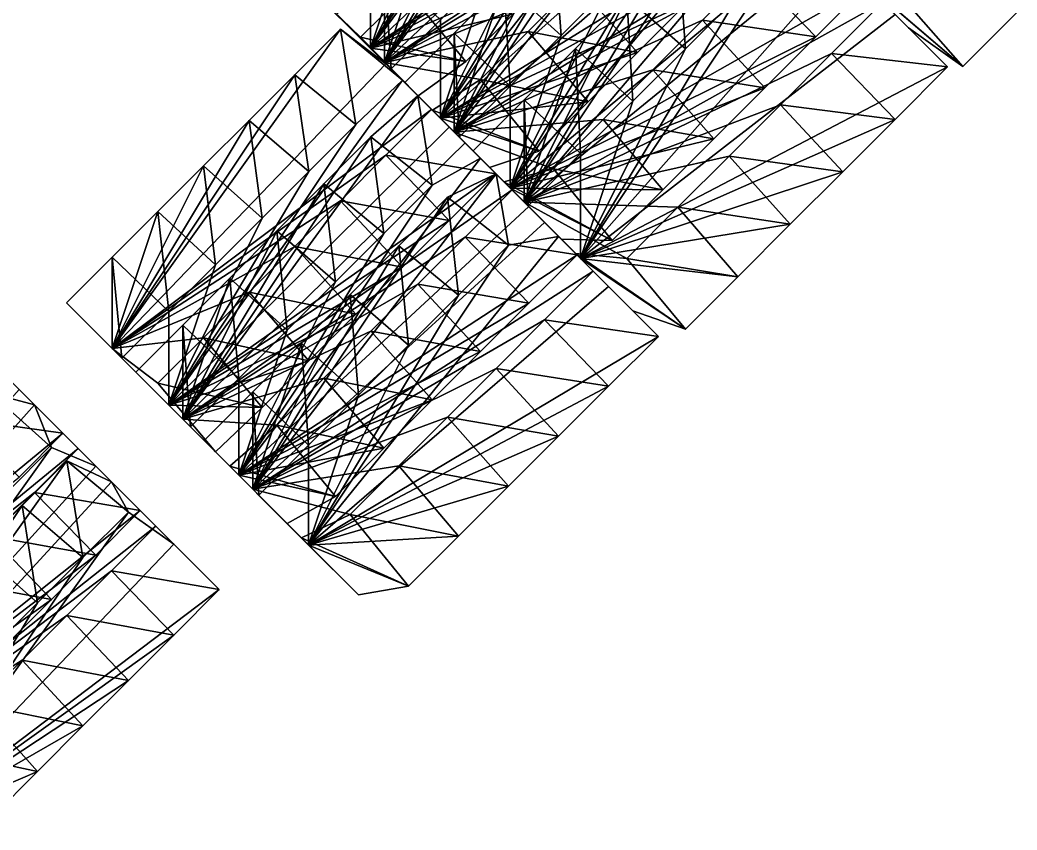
# Model space of a CAD drawing. Header units: metres. Extents: x 20449 to 20713, y 50397 to 50578.
# Drawn here: x 20596.3 to 20659.5, y 50428.1 to 50479.4 of the extents above; entities that cross this region are included whole.
import ezdxf

# ---------------------------------------------------------------- set-up
doc = ezdxf.new("R2010")
doc.units = ezdxf.units.M

msp = doc.modelspace()

# ---------------------------------------------------------------- linework, layer by layer
at = {"layer": 'ST_500_10'}
for points in [[(20611.084, 50449.727, 520), (20623.401, 50468.203, 520), (20626.481, 50469.686, 520)], [(20611.084, 50449.727, 520), (20626.481, 50469.686, 520), (20629.56, 50466.606, 520)], [(20627.275, 50465.17, 500), (20626.481, 50469.686, 520), (20623.401, 50468.203, 520)], [(20627.275, 50465.17, 500), (20630.438, 50465.728, 500), (20626.481, 50469.686, 520)], [(20630.438, 50465.728, 500), (20629.56, 50466.606, 520), (20626.481, 50469.686, 520)], [(20611.084, 50449.727, 520), (20620.322, 50465.124, 520), (20623.401, 50468.203, 520)], [(20624.111, 50462.007, 500), (20623.401, 50468.203, 520), (20620.322, 50465.124, 520)], [(20624.111, 50462.007, 500), (20627.275, 50465.17, 500), (20623.401, 50468.203, 520)], [(20611.084, 50449.727, 520), (20629.56, 50466.606, 520), (20632.639, 50463.527, 520)], [(20630.438, 50465.728, 500), (20633.601, 50462.565, 500), (20629.56, 50466.606, 520)], [(20633.601, 50462.565, 500), (20632.639, 50463.527, 520), (20629.56, 50466.606, 520)], [(20611.084, 50449.727, 520), (20617.243, 50462.045, 520), (20620.322, 50465.124, 520)], [(20614.621, 50446.19, 500), (20630.438, 50465.728, 500), (20627.275, 50465.17, 500)], [(20614.621, 50446.19, 500), (20633.601, 50462.565, 500), (20630.438, 50465.728, 500)], [(20614.621, 50446.19, 500), (20627.275, 50465.17, 500), (20624.111, 50462.007, 500)], [(20620.948, 50458.843, 500), (20620.322, 50465.124, 520), (20617.243, 50462.045, 520)], [(20620.948, 50458.843, 500), (20624.111, 50462.007, 500), (20620.322, 50465.124, 520)], [(20611.084, 50449.727, 520), (20632.639, 50463.527, 520), (20629.56, 50460.448, 520)], [(20636.765, 50459.402, 500), (20629.56, 50460.448, 520), (20632.639, 50463.527, 520)], [(20633.601, 50462.565, 500), (20636.765, 50459.402, 500), (20632.639, 50463.527, 520)], [(20611.084, 50449.727, 520), (20614.163, 50458.965, 520), (20617.243, 50462.045, 520)], [(20617.785, 50455.68, 500), (20617.243, 50462.045, 520), (20614.163, 50458.965, 520)], [(20614.621, 50446.19, 500), (20636.765, 50459.402, 500), (20633.601, 50462.565, 500)], [(20614.621, 50446.19, 500), (20624.111, 50462.007, 500), (20620.948, 50458.843, 500)], [(20617.785, 50455.68, 500), (20620.948, 50458.843, 500), (20617.243, 50462.045, 520)], [(20611.084, 50449.727, 520), (20629.56, 50460.448, 520), (20626.481, 50457.368, 520)], [(20633.601, 50456.238, 500), (20626.481, 50457.368, 520), (20629.56, 50460.448, 520)], [(20636.765, 50459.402, 500), (20633.601, 50456.238, 500), (20629.56, 50460.448, 520)], [(20614.621, 50452.517, 500), (20614.163, 50458.965, 520), (20611.084, 50455.886, 520)], [(20611.084, 50449.727, 520), (20611.084, 50455.886, 520), (20614.163, 50458.965, 520)], [(20614.621, 50452.517, 500), (20617.785, 50455.68, 500), (20614.163, 50458.965, 520)], [(20614.621, 50446.19, 500), (20633.601, 50456.238, 500), (20636.765, 50459.402, 500)], [(20614.621, 50446.19, 500), (20620.948, 50458.843, 500), (20617.785, 50455.68, 500)], [(20611.084, 50449.727, 520), (20626.481, 50457.368, 520), (20623.401, 50454.289, 520)], [(20630.438, 50453.075, 500), (20623.401, 50454.289, 520), (20626.481, 50457.368, 520)], [(20633.601, 50456.238, 500), (20630.438, 50453.075, 500), (20626.481, 50457.368, 520)], [(20611.458, 50449.353, 500), (20611.084, 50455.886, 520), (20608.005, 50452.807, 520)], [(20611.084, 50449.727, 520), (20608.005, 50452.807, 520), (20611.084, 50455.886, 520)], [(20611.458, 50449.353, 500), (20614.621, 50452.517, 500), (20611.084, 50455.886, 520)], [(20614.621, 50446.19, 500), (20630.438, 50453.075, 500), (20633.601, 50456.238, 500)], [(20614.621, 50446.19, 500), (20617.785, 50455.68, 500), (20614.621, 50452.517, 500)], [(20611.084, 50449.727, 520), (20623.401, 50454.289, 520), (20620.322, 50451.21, 520)], [(20627.275, 50449.912, 500), (20620.322, 50451.21, 520), (20623.401, 50454.289, 520)], [(20630.438, 50453.075, 500), (20627.275, 50449.912, 500), (20623.401, 50454.289, 520)], [(20614.621, 50446.19, 500), (20611.458, 50449.353, 500), (20608.005, 50452.807, 520)], [(20614.621, 50446.19, 500), (20608.005, 50452.807, 520), (20611.084, 50449.727, 520)], [(20614.621, 50446.19, 500), (20614.621, 50452.517, 500), (20611.458, 50449.353, 500)], [(20614.621, 50446.19, 500), (20627.275, 50449.912, 500), (20630.438, 50453.075, 500)], [(20611.084, 50449.727, 520), (20620.322, 50451.21, 520), (20617.243, 50448.13, 520)], [(20624.111, 50446.748, 500), (20617.243, 50448.13, 520), (20620.322, 50451.21, 520)], [(20627.275, 50449.912, 500), (20624.111, 50446.748, 500), (20620.322, 50451.21, 520)], [(20617.785, 50443.027, 500), (20614.621, 50446.19, 500), (20611.084, 50449.727, 520)], [(20617.785, 50443.027, 500), (20611.084, 50449.727, 520), (20614.163, 50446.648, 520)], [(20617.243, 50448.13, 520), (20614.163, 50446.648, 520), (20611.084, 50449.727, 520)], [(20614.621, 50446.19, 500), (20624.111, 50446.748, 500), (20627.275, 50449.912, 500)], [(20620.948, 50443.585, 500), (20614.163, 50446.648, 520), (20617.243, 50448.13, 520)], [(20624.111, 50446.748, 500), (20620.948, 50443.585, 500), (20617.243, 50448.13, 520)], [(20620.948, 50443.585, 500), (20617.785, 50443.027, 500), (20614.163, 50446.648, 520)], [(20614.621, 50446.19, 500), (20620.948, 50443.585, 500), (20624.111, 50446.748, 500)], [(20620.948, 50443.585, 500), (20614.621, 50446.19, 500), (20617.785, 50443.027, 500)]]:
    msp.add_3dface(points, dxfattribs=at)
at = {"layer": 'ST_500_11'}
for points in [[(20628.269, 50467.897, 520), (20638, 50484.114, 520), (20641.243, 50487.358, 520)], [(20628.269, 50467.897, 520), (20641.243, 50487.358, 520), (20644.487, 50487.035, 520)], [(20628.269, 50467.897, 520), (20644.487, 50487.035, 520), (20647.73, 50483.792, 520)], [(20628.269, 50467.897, 520), (20634.756, 50480.871, 520), (20638, 50484.114, 520)], [(20631.831, 50464.335, 500), (20645.108, 50484.251, 500), (20641.789, 50480.932, 500)], [(20631.831, 50464.335, 500), (20648.428, 50483.094, 500), (20645.108, 50484.251, 500)], [(20638.47, 50477.612, 500), (20638, 50484.114, 520), (20634.756, 50480.871, 520)], [(20638.47, 50477.612, 500), (20641.789, 50480.932, 500), (20638, 50484.114, 520)], [(20628.269, 50467.897, 520), (20647.73, 50483.792, 520), (20650.973, 50480.548, 520)], [(20631.831, 50464.335, 500), (20651.747, 50479.775, 500), (20648.428, 50483.094, 500)], [(20631.831, 50464.335, 500), (20641.789, 50480.932, 500), (20638.47, 50477.612, 500)], [(20628.269, 50467.897, 520), (20631.513, 50477.627, 520), (20634.756, 50480.871, 520)], [(20628.269, 50467.897, 520), (20650.973, 50480.548, 520), (20647.73, 50477.305, 520)], [(20635.151, 50474.293, 500), (20634.756, 50480.871, 520), (20631.513, 50477.627, 520)], [(20635.151, 50474.293, 500), (20638.47, 50477.612, 500), (20634.756, 50480.871, 520)], [(20655.066, 50476.456, 500), (20647.73, 50477.305, 520), (20650.973, 50480.548, 520)], [(20651.747, 50479.775, 500), (20655.066, 50476.456, 500), (20650.973, 50480.548, 520)], [(20631.831, 50464.335, 500), (20655.066, 50476.456, 500), (20651.747, 50479.775, 500)], [(20631.831, 50470.974, 500), (20631.513, 50477.627, 520), (20628.269, 50474.384, 520)], [(20628.269, 50467.897, 520), (20628.269, 50474.384, 520), (20631.513, 50477.627, 520)], [(20628.269, 50467.897, 520), (20647.73, 50477.305, 520), (20644.487, 50474.062, 520)], [(20631.831, 50470.974, 500), (20635.151, 50474.293, 500), (20631.513, 50477.627, 520)], [(20631.831, 50464.335, 500), (20638.47, 50477.612, 500), (20635.151, 50474.293, 500)], [(20651.747, 50473.137, 500), (20644.487, 50474.062, 520), (20647.73, 50477.305, 520)], [(20655.066, 50476.456, 500), (20651.747, 50473.137, 500), (20647.73, 50477.305, 520)], [(20631.831, 50464.335, 500), (20651.747, 50473.137, 500), (20655.066, 50476.456, 500)], [(20628.512, 50467.655, 500), (20628.269, 50474.384, 520), (20625.026, 50471.141, 520)], [(20628.269, 50467.897, 520), (20625.026, 50471.141, 520), (20628.269, 50474.384, 520)], [(20628.512, 50467.655, 500), (20631.831, 50470.974, 500), (20628.269, 50474.384, 520)], [(20628.269, 50467.897, 520), (20644.487, 50474.062, 520), (20641.243, 50470.818, 520)], [(20631.831, 50464.335, 500), (20635.151, 50474.293, 500), (20631.831, 50470.974, 500)], [(20648.428, 50469.817, 500), (20641.243, 50470.818, 520), (20644.487, 50474.062, 520)], [(20651.747, 50473.137, 500), (20648.428, 50469.817, 500), (20644.487, 50474.062, 520)], [(20631.831, 50464.335, 500), (20648.428, 50469.817, 500), (20651.747, 50473.137, 500)], [(20631.831, 50464.335, 500), (20628.512, 50467.655, 500), (20625.026, 50471.141, 520)], [(20631.831, 50464.335, 500), (20625.026, 50471.141, 520), (20628.269, 50467.897, 520)], [(20628.269, 50467.897, 520), (20641.243, 50470.818, 520), (20638, 50467.575, 520)], [(20631.831, 50464.335, 500), (20631.831, 50470.974, 500), (20628.512, 50467.655, 500)], [(20645.108, 50466.498, 500), (20638, 50467.575, 520), (20641.243, 50470.818, 520)], [(20648.428, 50469.817, 500), (20645.108, 50466.498, 500), (20641.243, 50470.818, 520)], [(20631.831, 50464.335, 500), (20645.108, 50466.498, 500), (20648.428, 50469.817, 500)], [(20635.151, 50461.016, 500), (20631.831, 50464.335, 500), (20628.269, 50467.897, 520)], [(20635.151, 50461.016, 500), (20628.269, 50467.897, 520), (20631.513, 50464.654, 520)], [(20628.269, 50467.897, 520), (20638, 50467.575, 520), (20634.756, 50464.331, 520)], [(20634.756, 50464.331, 520), (20631.513, 50464.654, 520), (20628.269, 50467.897, 520)], [(20641.789, 50463.179, 500), (20634.756, 50464.331, 520), (20638, 50467.575, 520)], [(20645.108, 50466.498, 500), (20641.789, 50463.179, 500), (20638, 50467.575, 520)], [(20631.831, 50464.335, 500), (20641.789, 50463.179, 500), (20645.108, 50466.498, 500)], [(20638.47, 50459.859, 500), (20635.151, 50461.016, 500), (20631.513, 50464.654, 520)], [(20638.47, 50459.859, 500), (20631.513, 50464.654, 520), (20634.756, 50464.331, 520)], [(20631.831, 50464.335, 500), (20638.47, 50459.859, 500), (20641.789, 50463.179, 500)], [(20638.47, 50459.859, 500), (20631.831, 50464.335, 500), (20635.151, 50461.016, 500)], [(20641.789, 50463.179, 500), (20638.47, 50459.859, 500), (20634.756, 50464.331, 520)]]:
    msp.add_3dface(points, dxfattribs=at)
at = {"layer": 'ST_500_12'}
for points in [[(20652.595, 50478.926, 500), (20649.16, 50482.362, 500), (20645.527, 50485.995, 520)], [(20652.595, 50478.926, 500), (20645.527, 50485.995, 520), (20648.911, 50482.611, 520)], [(20656.031, 50476.49, 500), (20652.595, 50478.926, 500), (20648.911, 50482.611, 520)], [(20656.031, 50476.49, 500), (20648.911, 50482.611, 520), (20652.294, 50480.749, 520)], [(20649.16, 50482.362, 500), (20656.031, 50476.49, 500), (20659.467, 50479.925, 500)], [(20656.031, 50476.49, 500), (20649.16, 50482.362, 500), (20652.595, 50478.926, 500)], [(20659.467, 50479.925, 500), (20656.031, 50476.49, 500), (20652.294, 50480.749, 520)]]:
    msp.add_3dface(points, dxfattribs=at)
at = {"layer": 'ST_525_09'}
for points in [[(20585.2, 50431.771, 545), (20596.487, 50448.701, 545), (20599.308, 50451.522, 545)], [(20585.2, 50431.771, 545), (20599.308, 50451.522, 545), (20602.13, 50450.196, 545)], [(20600.331, 50445.404, 525), (20599.308, 50451.522, 545), (20596.487, 50448.701, 545)], [(20600.331, 50445.404, 525), (20603.207, 50448.281, 525), (20599.308, 50451.522, 545)], [(20603.207, 50448.281, 525), (20602.13, 50450.196, 545), (20599.308, 50451.522, 545)], [(20585.2, 50431.771, 545), (20602.13, 50450.196, 545), (20604.952, 50447.374, 545)], [(20603.207, 50448.281, 525), (20606.084, 50446.242, 525), (20602.13, 50450.196, 545)], [(20606.084, 50446.242, 525), (20604.952, 50447.374, 545), (20602.13, 50450.196, 545)], [(20585.2, 50431.771, 545), (20593.665, 50445.879, 545), (20596.487, 50448.701, 545)], [(20597.454, 50442.528, 525), (20596.487, 50448.701, 545), (20593.665, 50445.879, 545)], [(20597.454, 50442.528, 525), (20600.331, 50445.404, 525), (20596.487, 50448.701, 545)], [(20588.825, 50428.146, 525), (20603.207, 50448.281, 525), (20600.331, 50445.404, 525)], [(20588.825, 50428.146, 525), (20606.084, 50446.242, 525), (20603.207, 50448.281, 525)], [(20585.2, 50431.771, 545), (20604.952, 50447.374, 545), (20602.13, 50444.553, 545)], [(20608.96, 50443.366, 525), (20602.13, 50444.553, 545), (20604.952, 50447.374, 545)], [(20606.084, 50446.242, 525), (20608.96, 50443.366, 525), (20604.952, 50447.374, 545)], [(20588.825, 50428.146, 525), (20608.96, 50443.366, 525), (20606.084, 50446.242, 525)], [(20594.578, 50439.651, 525), (20597.454, 50442.528, 525), (20593.665, 50445.879, 545)], [(20588.825, 50428.146, 525), (20600.331, 50445.404, 525), (20597.454, 50442.528, 525)], [(20585.2, 50431.771, 545), (20602.13, 50444.553, 545), (20599.308, 50441.731, 545)], [(20606.084, 50440.489, 525), (20599.308, 50441.731, 545), (20602.13, 50444.553, 545)], [(20608.96, 50443.366, 525), (20606.084, 50440.489, 525), (20602.13, 50444.553, 545)], [(20588.825, 50428.146, 525), (20606.084, 50440.489, 525), (20608.96, 50443.366, 525)], [(20588.825, 50428.146, 525), (20597.454, 50442.528, 525), (20594.578, 50439.651, 525)], [(20585.2, 50431.771, 545), (20599.308, 50441.731, 545), (20596.487, 50438.909, 545)], [(20603.207, 50437.613, 525), (20596.487, 50438.909, 545), (20599.308, 50441.731, 545)], [(20606.084, 50440.489, 525), (20603.207, 50437.613, 525), (20599.308, 50441.731, 545)], [(20588.825, 50428.146, 525), (20603.207, 50437.613, 525), (20606.084, 50440.489, 525)], [(20585.2, 50431.771, 545), (20596.487, 50438.909, 545), (20593.665, 50436.087, 545)], [(20600.331, 50434.736, 525), (20593.665, 50436.087, 545), (20596.487, 50438.909, 545)], [(20603.207, 50437.613, 525), (20600.331, 50434.736, 525), (20596.487, 50438.909, 545)], [(20588.825, 50428.146, 525), (20600.331, 50434.736, 525), (20603.207, 50437.613, 525)], [(20597.454, 50431.86, 525), (20590.843, 50433.266, 545), (20593.665, 50436.087, 545)], [(20600.331, 50434.736, 525), (20597.454, 50431.86, 525), (20593.665, 50436.087, 545)], [(20588.825, 50428.146, 525), (20597.454, 50431.86, 525), (20600.331, 50434.736, 525)], [(20597.454, 50431.86, 525), (20594.578, 50428.983, 525), (20590.843, 50433.266, 545)], [(20588.825, 50428.146, 525), (20594.578, 50428.983, 525), (20597.454, 50431.86, 525)]]:
    msp.add_3dface(points, dxfattribs=at)
at = {"layer": 'ST_525_10'}
for points in [[(20606.651, 50454.16, 545), (20618.563, 50472.03, 545), (20621.542, 50474.625, 545)], [(20606.651, 50454.16, 545), (20621.542, 50474.625, 545), (20624.52, 50471.647, 545)], [(20622.433, 50468.963, 525), (20621.542, 50474.625, 545), (20618.563, 50472.03, 545)], [(20622.433, 50468.963, 525), (20625.492, 50470.675, 525), (20621.542, 50474.625, 545)], [(20625.492, 50470.675, 525), (20624.52, 50471.647, 545), (20621.542, 50474.625, 545)], [(20606.651, 50454.16, 545), (20615.585, 50469.052, 545), (20618.563, 50472.03, 545)], [(20606.651, 50454.16, 545), (20624.52, 50471.647, 545), (20627.498, 50468.668, 545)], [(20619.375, 50465.905, 525), (20618.563, 50472.03, 545), (20615.585, 50469.052, 545)], [(20619.375, 50465.905, 525), (20622.433, 50468.963, 525), (20618.563, 50472.03, 545)], [(20625.492, 50470.675, 525), (20628.55, 50467.616, 525), (20624.52, 50471.647, 545)], [(20628.55, 50467.616, 525), (20627.498, 50468.668, 545), (20624.52, 50471.647, 545)], [(20610.199, 50450.612, 525), (20625.492, 50470.675, 525), (20622.433, 50468.963, 525)], [(20610.199, 50450.612, 525), (20628.55, 50467.616, 525), (20625.492, 50470.675, 525)], [(20606.651, 50454.16, 545), (20612.607, 50466.073, 545), (20615.585, 50469.052, 545)], [(20610.199, 50450.612, 525), (20622.433, 50468.963, 525), (20619.375, 50465.905, 525)], [(20616.316, 50462.846, 525), (20615.585, 50469.052, 545), (20612.607, 50466.073, 545)], [(20616.316, 50462.846, 525), (20619.375, 50465.905, 525), (20615.585, 50469.052, 545)], [(20606.651, 50454.16, 545), (20627.498, 50468.668, 545), (20624.52, 50465.69, 545)], [(20631.609, 50464.558, 525), (20624.52, 50465.69, 545), (20627.498, 50468.668, 545)], [(20628.55, 50467.616, 525), (20631.609, 50464.558, 525), (20627.498, 50468.668, 545)], [(20610.199, 50450.612, 525), (20631.609, 50464.558, 525), (20628.55, 50467.616, 525)], [(20606.651, 50454.16, 545), (20609.629, 50463.095, 545), (20612.607, 50466.073, 545)], [(20613.258, 50459.788, 525), (20612.607, 50466.073, 545), (20609.629, 50463.095, 545)], [(20610.199, 50450.612, 525), (20619.375, 50465.905, 525), (20616.316, 50462.846, 525)], [(20613.258, 50459.788, 525), (20616.316, 50462.846, 525), (20612.607, 50466.073, 545)], [(20606.651, 50454.16, 545), (20624.52, 50465.69, 545), (20621.542, 50462.712, 545)], [(20628.55, 50461.499, 525), (20621.542, 50462.712, 545), (20624.52, 50465.69, 545)], [(20631.609, 50464.558, 525), (20628.55, 50461.499, 525), (20624.52, 50465.69, 545)], [(20610.199, 50450.612, 525), (20628.55, 50461.499, 525), (20631.609, 50464.558, 525)], [(20610.199, 50456.729, 525), (20609.629, 50463.095, 545), (20606.651, 50460.117, 545)], [(20606.651, 50454.16, 545), (20606.651, 50460.117, 545), (20609.629, 50463.095, 545)], [(20606.651, 50454.16, 545), (20621.542, 50462.712, 545), (20618.563, 50459.734, 545)], [(20610.199, 50456.729, 525), (20613.258, 50459.788, 525), (20609.629, 50463.095, 545)], [(20610.199, 50450.612, 525), (20616.316, 50462.846, 525), (20613.258, 50459.788, 525)], [(20625.492, 50458.441, 525), (20618.563, 50459.734, 545), (20621.542, 50462.712, 545)], [(20628.55, 50461.499, 525), (20625.492, 50458.441, 525), (20621.542, 50462.712, 545)], [(20610.199, 50450.612, 525), (20625.492, 50458.441, 525), (20628.55, 50461.499, 525)], [(20607.14, 50453.671, 525), (20606.651, 50460.117, 545), (20603.672, 50457.139, 545)], [(20606.651, 50454.16, 545), (20603.672, 50457.139, 545), (20606.651, 50460.117, 545)], [(20607.14, 50453.671, 525), (20610.199, 50456.729, 525), (20606.651, 50460.117, 545)], [(20606.651, 50454.16, 545), (20618.563, 50459.734, 545), (20615.585, 50456.756, 545)], [(20610.199, 50450.612, 525), (20613.258, 50459.788, 525), (20610.199, 50456.729, 525)], [(20622.433, 50455.382, 525), (20615.585, 50456.756, 545), (20618.563, 50459.734, 545)], [(20625.492, 50458.441, 525), (20622.433, 50455.382, 525), (20618.563, 50459.734, 545)], [(20610.199, 50450.612, 525), (20622.433, 50455.382, 525), (20625.492, 50458.441, 525)], [(20610.199, 50450.612, 525), (20607.14, 50453.671, 525), (20603.672, 50457.139, 545)], [(20610.199, 50450.612, 525), (20603.672, 50457.139, 545), (20606.651, 50454.16, 545)], [(20606.651, 50454.16, 545), (20615.585, 50456.756, 545), (20612.607, 50453.777, 545)], [(20610.199, 50450.612, 525), (20610.199, 50456.729, 525), (20607.14, 50453.671, 525)], [(20619.375, 50452.323, 525), (20612.607, 50453.777, 545), (20615.585, 50456.756, 545)], [(20622.433, 50455.382, 525), (20619.375, 50452.323, 525), (20615.585, 50456.756, 545)], [(20610.199, 50450.612, 525), (20619.375, 50452.323, 525), (20622.433, 50455.382, 525)], [(20613.258, 50447.554, 525), (20610.199, 50450.612, 525), (20606.651, 50454.16, 545)], [(20613.258, 50447.554, 525), (20606.651, 50454.16, 545), (20609.629, 50451.182, 545)], [(20612.607, 50453.777, 545), (20609.629, 50451.182, 545), (20606.651, 50454.16, 545)], [(20616.316, 50449.265, 525), (20609.629, 50451.182, 545), (20612.607, 50453.777, 545)], [(20619.375, 50452.323, 525), (20616.316, 50449.265, 525), (20612.607, 50453.777, 545)], [(20610.199, 50450.612, 525), (20616.316, 50449.265, 525), (20619.375, 50452.323, 525)], [(20616.316, 50449.265, 525), (20613.258, 50447.554, 525), (20609.629, 50451.182, 545)], [(20616.316, 50449.265, 525), (20610.199, 50450.612, 525), (20613.258, 50447.554, 525)]]:
    msp.add_3dface(points, dxfattribs=at)
at = {"layer": 'ST_525_11'}
for points in [[(20623.842, 50472.325, 545), (20636.403, 50491.167, 545), (20639.544, 50491.978, 545)], [(20623.842, 50472.325, 545), (20639.544, 50491.978, 545), (20642.684, 50488.838, 545)], [(20623.842, 50472.325, 545), (20633.263, 50488.026, 545), (20636.403, 50491.167, 545)], [(20623.842, 50472.325, 545), (20642.684, 50488.838, 545), (20645.824, 50485.698, 545)], [(20623.842, 50472.325, 545), (20630.123, 50484.886, 545), (20633.263, 50488.026, 545)], [(20627.382, 50468.784, 525), (20640.276, 50488.124, 525), (20637.052, 50484.901, 525)], [(20627.382, 50468.784, 525), (20643.499, 50488.023, 525), (20640.276, 50488.124, 525)], [(20627.382, 50468.784, 525), (20646.722, 50484.8, 525), (20643.499, 50488.023, 525)], [(20623.842, 50472.325, 545), (20645.824, 50485.698, 545), (20642.684, 50482.557, 545)], [(20623.842, 50472.325, 545), (20626.982, 50481.746, 545), (20630.123, 50484.886, 545)], [(20630.606, 50478.454, 525), (20630.123, 50484.886, 545), (20626.982, 50481.746, 545)], [(20627.382, 50468.784, 525), (20637.052, 50484.901, 525), (20633.829, 50481.677, 525)], [(20627.382, 50468.784, 525), (20649.946, 50481.576, 525), (20646.722, 50484.8, 525)], [(20630.606, 50478.454, 525), (20633.829, 50481.677, 525), (20630.123, 50484.886, 545)], [(20623.842, 50472.325, 545), (20642.684, 50482.557, 545), (20639.544, 50479.417, 545)], [(20646.722, 50478.353, 525), (20639.544, 50479.417, 545), (20642.684, 50482.557, 545)], [(20649.946, 50481.576, 525), (20646.722, 50478.353, 525), (20642.684, 50482.557, 545)], [(20627.382, 50475.231, 525), (20626.982, 50481.746, 545), (20623.842, 50478.605, 545)], [(20623.842, 50472.325, 545), (20623.842, 50478.605, 545), (20626.982, 50481.746, 545)], [(20627.382, 50475.231, 525), (20630.606, 50478.454, 525), (20626.982, 50481.746, 545)], [(20627.382, 50468.784, 525), (20633.829, 50481.677, 525), (20630.606, 50478.454, 525)], [(20627.382, 50468.784, 525), (20646.722, 50478.353, 525), (20649.946, 50481.576, 525)], [(20623.842, 50472.325, 545), (20639.544, 50479.417, 545), (20636.403, 50476.277, 545)], [(20643.499, 50475.13, 525), (20636.403, 50476.277, 545), (20639.544, 50479.417, 545)], [(20646.722, 50478.353, 525), (20643.499, 50475.13, 525), (20639.544, 50479.417, 545)], [(20624.159, 50472.007, 525), (20623.842, 50478.605, 545), (20620.702, 50475.465, 545)], [(20623.842, 50472.325, 545), (20620.702, 50475.465, 545), (20623.842, 50478.605, 545)], [(20624.159, 50472.007, 525), (20627.382, 50475.231, 525), (20623.842, 50478.605, 545)], [(20627.382, 50468.784, 525), (20630.606, 50478.454, 525), (20627.382, 50475.231, 525)], [(20627.382, 50468.784, 525), (20643.499, 50475.13, 525), (20646.722, 50478.353, 525)], [(20623.842, 50472.325, 545), (20636.403, 50476.277, 545), (20633.263, 50473.136, 545)], [(20640.276, 50471.906, 525), (20633.263, 50473.136, 545), (20636.403, 50476.277, 545)], [(20643.499, 50475.13, 525), (20640.276, 50471.906, 525), (20636.403, 50476.277, 545)], [(20627.382, 50468.784, 525), (20624.159, 50472.007, 525), (20620.702, 50475.465, 545)], [(20627.382, 50468.784, 525), (20620.702, 50475.465, 545), (20623.842, 50472.325, 545)], [(20627.382, 50468.784, 525), (20627.382, 50475.231, 525), (20624.159, 50472.007, 525)], [(20627.382, 50468.784, 525), (20640.276, 50471.906, 525), (20643.499, 50475.13, 525)], [(20623.842, 50472.325, 545), (20633.263, 50473.136, 545), (20630.123, 50469.996, 545)], [(20637.052, 50468.683, 525), (20630.123, 50469.996, 545), (20633.263, 50473.136, 545)], [(20640.276, 50471.906, 525), (20637.052, 50468.683, 525), (20633.263, 50473.136, 545)], [(20630.606, 50465.561, 525), (20627.382, 50468.784, 525), (20623.842, 50472.325, 545)], [(20630.606, 50465.561, 525), (20623.842, 50472.325, 545), (20626.982, 50469.184, 545)], [(20630.123, 50469.996, 545), (20626.982, 50469.184, 545), (20623.842, 50472.325, 545)], [(20627.382, 50468.784, 525), (20637.052, 50468.683, 525), (20640.276, 50471.906, 525)], [(20633.829, 50465.46, 525), (20626.982, 50469.184, 545), (20630.123, 50469.996, 545)], [(20637.052, 50468.683, 525), (20633.829, 50465.46, 525), (20630.123, 50469.996, 545)], [(20633.829, 50465.46, 525), (20630.606, 50465.561, 525), (20626.982, 50469.184, 545)], [(20627.382, 50468.784, 525), (20633.829, 50465.46, 525), (20637.052, 50468.683, 525)], [(20633.829, 50465.46, 525), (20627.382, 50468.784, 525), (20630.606, 50465.561, 525)]]:
    msp.add_3dface(points, dxfattribs=at)
at = {"layer": 'ST_550_09'}
for points in [[(20580.6, 50436.37, 570), (20594.48, 50455.802, 570), (20597.256, 50455.07, 570)], [(20595.528, 50449.546, 550), (20598.338, 50452.357, 550), (20594.48, 50455.802, 570)], [(20598.338, 50452.357, 550), (20597.256, 50455.07, 570), (20594.48, 50455.802, 570)], [(20580.6, 50436.37, 570), (20597.256, 50455.07, 570), (20600.032, 50452.294, 570)], [(20598.338, 50452.357, 550), (20601.149, 50451.177, 550), (20597.256, 50455.07, 570)], [(20601.149, 50451.177, 550), (20600.032, 50452.294, 570), (20597.256, 50455.07, 570)], [(20580.6, 50436.37, 570), (20600.032, 50452.294, 570), (20597.256, 50449.518, 570)], [(20584.286, 50432.684, 550), (20598.338, 50452.357, 550), (20595.528, 50449.546, 550)], [(20584.286, 50432.684, 550), (20601.149, 50451.177, 550), (20598.338, 50452.357, 550)], [(20603.959, 50448.367, 550), (20597.256, 50449.518, 570), (20600.032, 50452.294, 570)], [(20601.149, 50451.177, 550), (20603.959, 50448.367, 550), (20600.032, 50452.294, 570)], [(20584.286, 50432.684, 550), (20603.959, 50448.367, 550), (20601.149, 50451.177, 550)], [(20580.6, 50436.37, 570), (20597.256, 50449.518, 570), (20594.48, 50446.742, 570)], [(20601.149, 50445.556, 550), (20594.48, 50446.742, 570), (20597.256, 50449.518, 570)], [(20603.959, 50448.367, 550), (20601.149, 50445.556, 550), (20597.256, 50449.518, 570)], [(20584.286, 50432.684, 550), (20601.149, 50445.556, 550), (20603.959, 50448.367, 550)], [(20598.338, 50442.746, 550), (20591.704, 50443.966, 570), (20594.48, 50446.742, 570)], [(20601.149, 50445.556, 550), (20598.338, 50442.746, 550), (20594.48, 50446.742, 570)], [(20584.286, 50432.684, 550), (20598.338, 50442.746, 550), (20601.149, 50445.556, 550)], [(20598.338, 50442.746, 550), (20595.528, 50439.936, 550), (20591.704, 50443.966, 570)], [(20584.286, 50432.684, 550), (20595.528, 50439.936, 550), (20598.338, 50442.746, 550)]]:
    msp.add_3dface(points, dxfattribs=at)
at = {"layer": 'ST_550_10'}
for points in [[(20602.181, 50458.63, 570), (20613.738, 50475.964, 570), (20616.627, 50478.854, 570)], [(20602.181, 50458.63, 570), (20616.627, 50478.854, 570), (20619.516, 50476.651, 570)], [(20617.597, 50472.806, 550), (20616.627, 50478.854, 570), (20613.738, 50475.964, 570)], [(20617.597, 50472.806, 550), (20620.556, 50475.61, 550), (20616.627, 50478.854, 570)], [(20620.556, 50475.61, 550), (20619.516, 50476.651, 570), (20616.627, 50478.854, 570)], [(20602.181, 50458.63, 570), (20619.516, 50476.651, 570), (20622.405, 50473.762, 570)], [(20620.556, 50475.61, 550), (20623.515, 50472.651, 550), (20619.516, 50476.651, 570)], [(20623.515, 50472.651, 550), (20622.405, 50473.762, 570), (20619.516, 50476.651, 570)], [(20602.181, 50458.63, 570), (20610.849, 50473.075, 570), (20613.738, 50475.964, 570)], [(20614.638, 50469.847, 550), (20613.738, 50475.964, 570), (20610.849, 50473.075, 570)], [(20614.638, 50469.847, 550), (20617.597, 50472.806, 550), (20613.738, 50475.964, 570)], [(20605.76, 50455.051, 550), (20620.556, 50475.61, 550), (20617.597, 50472.806, 550)], [(20605.76, 50455.051, 550), (20623.515, 50472.651, 550), (20620.556, 50475.61, 550)], [(20602.181, 50458.63, 570), (20622.405, 50473.762, 570), (20619.516, 50470.872, 570)], [(20626.475, 50469.692, 550), (20619.516, 50470.872, 570), (20622.405, 50473.762, 570)], [(20623.515, 50472.651, 550), (20626.475, 50469.692, 550), (20622.405, 50473.762, 570)], [(20602.181, 50458.63, 570), (20607.959, 50470.186, 570), (20610.849, 50473.075, 570)], [(20605.76, 50455.051, 550), (20617.597, 50472.806, 550), (20614.638, 50469.847, 550)], [(20611.679, 50466.887, 550), (20610.849, 50473.075, 570), (20607.959, 50470.186, 570)], [(20611.679, 50466.887, 550), (20614.638, 50469.847, 550), (20610.849, 50473.075, 570)], [(20605.76, 50455.051, 550), (20626.475, 50469.692, 550), (20623.515, 50472.651, 550)], [(20602.181, 50458.63, 570), (20619.516, 50470.872, 570), (20616.627, 50467.983, 570)], [(20623.515, 50466.733, 550), (20616.627, 50467.983, 570), (20619.516, 50470.872, 570)], [(20626.475, 50469.692, 550), (20623.515, 50466.733, 550), (20619.516, 50470.872, 570)], [(20602.181, 50458.63, 570), (20605.07, 50467.297, 570), (20607.959, 50470.186, 570)], [(20608.72, 50463.928, 550), (20607.959, 50470.186, 570), (20605.07, 50467.297, 570)], [(20608.72, 50463.928, 550), (20611.679, 50466.887, 550), (20607.959, 50470.186, 570)], [(20605.76, 50455.051, 550), (20614.638, 50469.847, 550), (20611.679, 50466.887, 550)], [(20605.76, 50455.051, 550), (20623.515, 50466.733, 550), (20626.475, 50469.692, 550)], [(20602.181, 50458.63, 570), (20616.627, 50467.983, 570), (20613.738, 50465.094, 570)], [(20620.556, 50463.774, 550), (20613.738, 50465.094, 570), (20616.627, 50467.983, 570)], [(20623.515, 50466.733, 550), (20620.556, 50463.774, 550), (20616.627, 50467.983, 570)], [(20605.76, 50460.969, 550), (20605.07, 50467.297, 570), (20602.181, 50464.408, 570)], [(20602.181, 50458.63, 570), (20602.181, 50464.408, 570), (20605.07, 50467.297, 570)], [(20605.76, 50460.969, 550), (20608.72, 50463.928, 550), (20605.07, 50467.297, 570)], [(20605.76, 50455.051, 550), (20611.679, 50466.887, 550), (20608.72, 50463.928, 550)], [(20605.76, 50455.051, 550), (20620.556, 50463.774, 550), (20623.515, 50466.733, 550)], [(20602.181, 50458.63, 570), (20613.738, 50465.094, 570), (20610.849, 50462.205, 570)], [(20617.597, 50460.814, 550), (20610.849, 50462.205, 570), (20613.738, 50465.094, 570)], [(20620.556, 50463.774, 550), (20617.597, 50460.814, 550), (20613.738, 50465.094, 570)], [(20602.801, 50458.01, 550), (20602.181, 50464.408, 570), (20599.292, 50461.519, 570)], [(20602.181, 50458.63, 570), (20599.292, 50461.519, 570), (20602.181, 50464.408, 570)], [(20602.801, 50458.01, 550), (20605.76, 50460.969, 550), (20602.181, 50464.408, 570)], [(20605.76, 50455.051, 550), (20608.72, 50463.928, 550), (20605.76, 50460.969, 550)], [(20605.76, 50455.051, 550), (20617.597, 50460.814, 550), (20620.556, 50463.774, 550)], [(20602.181, 50458.63, 570), (20610.849, 50462.205, 570), (20607.959, 50459.316, 570)], [(20614.638, 50457.855, 550), (20607.959, 50459.316, 570), (20610.849, 50462.205, 570)], [(20617.597, 50460.814, 550), (20614.638, 50457.855, 550), (20610.849, 50462.205, 570)], [(20605.76, 50455.051, 550), (20602.801, 50458.01, 550), (20599.292, 50461.519, 570)], [(20605.76, 50455.051, 550), (20599.292, 50461.519, 570), (20602.181, 50458.63, 570)], [(20605.76, 50455.051, 550), (20605.76, 50460.969, 550), (20602.801, 50458.01, 550)], [(20605.76, 50455.051, 550), (20614.638, 50457.855, 550), (20617.597, 50460.814, 550)], [(20607.959, 50459.316, 570), (20605.07, 50456.427, 570), (20602.181, 50458.63, 570)], [(20611.679, 50454.896, 550), (20605.07, 50456.427, 570), (20607.959, 50459.316, 570)], [(20614.638, 50457.855, 550), (20611.679, 50454.896, 550), (20607.959, 50459.316, 570)], [(20608.72, 50452.092, 550), (20605.76, 50455.051, 550), (20602.181, 50458.63, 570)], [(20608.72, 50452.092, 550), (20602.181, 50458.63, 570), (20605.07, 50456.427, 570)], [(20605.76, 50455.051, 550), (20611.679, 50454.896, 550), (20614.638, 50457.855, 550)], [(20611.679, 50454.896, 550), (20608.72, 50452.092, 550), (20605.07, 50456.427, 570)], [(20611.679, 50454.896, 550), (20605.76, 50455.051, 550), (20608.72, 50452.092, 550)]]:
    msp.add_3dface(points, dxfattribs=at)
at = {"layer": 'ST_550_11'}
for points in [[(20619.418, 50476.748, 570), (20631.562, 50494.964, 570), (20634.598, 50496.924, 570)], [(20619.418, 50476.748, 570), (20634.598, 50496.924, 570), (20637.634, 50493.888, 570)], [(20619.418, 50476.748, 570), (20628.526, 50491.928, 570), (20631.562, 50494.964, 570)], [(20619.418, 50476.748, 570), (20637.634, 50493.888, 570), (20640.67, 50490.852, 570)], [(20622.958, 50473.209, 550), (20638.554, 50492.968, 550), (20635.435, 50491.925, 550)], [(20622.958, 50473.209, 550), (20641.674, 50489.848, 550), (20638.554, 50492.968, 550)], [(20619.418, 50476.748, 570), (20625.49, 50488.892, 570), (20628.526, 50491.928, 570)], [(20622.958, 50473.209, 550), (20635.435, 50491.925, 550), (20632.316, 50488.805, 550)], [(20619.418, 50476.748, 570), (20640.67, 50490.852, 570), (20637.634, 50487.816, 570)], [(20622.958, 50473.209, 550), (20644.793, 50486.729, 550), (20641.674, 50489.848, 550)], [(20619.418, 50476.748, 570), (20622.454, 50485.856, 570), (20625.49, 50488.892, 570)], [(20622.958, 50473.209, 550), (20632.316, 50488.805, 550), (20629.196, 50485.686, 550)], [(20619.418, 50476.748, 570), (20637.634, 50487.816, 570), (20634.598, 50484.78, 570)], [(20622.958, 50473.209, 550), (20641.674, 50483.61, 550), (20644.793, 50486.729, 550)], [(20619.418, 50476.748, 570), (20619.418, 50482.82, 570), (20622.454, 50485.856, 570)], [(20622.958, 50473.209, 550), (20629.196, 50485.686, 550), (20626.077, 50482.567, 550)], [(20619.418, 50476.748, 570), (20634.598, 50484.78, 570), (20631.562, 50481.744, 570)], [(20622.958, 50473.209, 550), (20638.554, 50480.49, 550), (20641.674, 50483.61, 550)], [(20619.838, 50476.328, 550), (20619.418, 50482.82, 570), (20616.382, 50479.784, 570)], [(20619.418, 50476.748, 570), (20616.382, 50479.784, 570), (20619.418, 50482.82, 570)], [(20619.838, 50476.328, 550), (20622.958, 50479.447, 550), (20619.418, 50482.82, 570)], [(20622.958, 50473.209, 550), (20626.077, 50482.567, 550), (20622.958, 50479.447, 550)], [(20619.418, 50476.748, 570), (20631.562, 50481.744, 570), (20628.526, 50478.708, 570)], [(20635.435, 50477.371, 550), (20628.526, 50478.708, 570), (20631.562, 50481.744, 570)], [(20638.554, 50480.49, 550), (20635.435, 50477.371, 550), (20631.562, 50481.744, 570)], [(20622.958, 50473.209, 550), (20635.435, 50477.371, 550), (20638.554, 50480.49, 550)], [(20622.958, 50473.209, 550), (20619.838, 50476.328, 550), (20616.382, 50479.784, 570)], [(20622.958, 50473.209, 550), (20616.382, 50479.784, 570), (20619.418, 50476.748, 570)], [(20622.958, 50473.209, 550), (20622.958, 50479.447, 550), (20619.838, 50476.328, 550)], [(20619.418, 50476.748, 570), (20628.526, 50478.708, 570), (20625.49, 50475.672, 570)], [(20632.316, 50474.252, 550), (20625.49, 50475.672, 570), (20628.526, 50478.708, 570)], [(20635.435, 50477.371, 550), (20632.316, 50474.252, 550), (20628.526, 50478.708, 570)], [(20622.958, 50473.209, 550), (20632.316, 50474.252, 550), (20635.435, 50477.371, 550)], [(20626.077, 50470.089, 550), (20622.958, 50473.209, 550), (20619.418, 50476.748, 570)], [(20626.077, 50470.089, 550), (20619.418, 50476.748, 570), (20622.454, 50473.712, 570)], [(20625.49, 50475.672, 570), (20622.454, 50473.712, 570), (20619.418, 50476.748, 570)], [(20629.196, 50471.133, 550), (20622.454, 50473.712, 570), (20625.49, 50475.672, 570)], [(20632.316, 50474.252, 550), (20629.196, 50471.133, 550), (20625.49, 50475.672, 570)], [(20622.958, 50473.209, 550), (20629.196, 50471.133, 550), (20632.316, 50474.252, 550)], [(20629.196, 50471.133, 550), (20626.077, 50470.089, 550), (20622.454, 50473.712, 570)], [(20629.196, 50471.133, 550), (20622.958, 50473.209, 550), (20626.077, 50470.089, 550)]]:
    msp.add_3dface(points, dxfattribs=at)
at = {"layer": 'ST_575_09'}
for points in [[(20599.061, 50453.264, 575), (20592.57, 50454.171, 595), (20595.363, 50456.963, 595)], [(20596.291, 50456.035, 575), (20599.061, 50453.264, 575), (20595.363, 50456.963, 595)], [(20579.671, 50437.3, 575), (20599.061, 50453.264, 575), (20596.291, 50456.035, 575)], [(20599.061, 50453.264, 575), (20596.291, 50450.494, 575), (20592.57, 50454.171, 595)], [(20579.671, 50437.3, 575), (20596.291, 50450.494, 575), (20599.061, 50453.264, 575)]]:
    msp.add_3dface(points, dxfattribs=at)
at = {"layer": 'ST_575_11'}
for points in [[(20618.532, 50477.635, 575), (20633.61, 50497.912, 575), (20630.595, 50495.729, 575)], [(20618.532, 50477.635, 575), (20636.626, 50494.896, 575), (20633.61, 50497.912, 575)], [(20618.532, 50477.635, 575), (20630.595, 50495.729, 575), (20627.579, 50492.713, 575)], [(20618.532, 50477.635, 575), (20639.642, 50491.88, 575), (20636.626, 50494.896, 575)], [(20618.532, 50477.635, 575), (20627.579, 50492.713, 575), (20624.563, 50489.698, 575)], [(20618.532, 50477.635, 575), (20636.626, 50488.864, 575), (20639.642, 50491.88, 575)], [(20618.532, 50477.635, 575), (20624.563, 50489.698, 575), (20621.547, 50486.682, 575)], [(20618.532, 50477.635, 575), (20633.61, 50485.849, 575), (20636.626, 50488.864, 575)], [(20618.532, 50477.635, 575), (20621.547, 50486.682, 575), (20618.532, 50483.666, 575)], [(20618.532, 50477.635, 575), (20630.595, 50482.833, 575), (20633.61, 50485.849, 575)], [(20618.532, 50477.635, 575), (20615.516, 50480.65, 575), (20612.034, 50484.133, 595)], [(20618.532, 50477.635, 575), (20612.034, 50484.133, 595), (20614.973, 50481.194, 595)], [(20618.532, 50477.635, 575), (20618.532, 50483.666, 575), (20615.516, 50480.65, 575)], [(20618.532, 50477.635, 575), (20627.579, 50479.817, 575), (20630.595, 50482.833, 575)], [(20620.851, 50481.282, 595), (20617.912, 50478.343, 595), (20614.973, 50481.194, 595)], [(20621.547, 50474.619, 575), (20618.532, 50477.635, 575), (20614.973, 50481.194, 595)], [(20621.547, 50474.619, 575), (20614.973, 50481.194, 595), (20617.912, 50478.343, 595)], [(20624.563, 50476.802, 575), (20617.912, 50478.343, 595), (20620.851, 50481.282, 595)], [(20627.579, 50479.817, 575), (20624.563, 50476.802, 575), (20620.851, 50481.282, 595)], [(20618.532, 50477.635, 575), (20624.563, 50476.802, 575), (20627.579, 50479.817, 575)], [(20624.563, 50476.802, 575), (20621.547, 50474.619, 575), (20617.912, 50478.343, 595)], [(20624.563, 50476.802, 575), (20618.532, 50477.635, 575), (20621.547, 50474.619, 575)]]:
    msp.add_3dface(points, dxfattribs=at)

doc.saveas('drawing.dxf')
